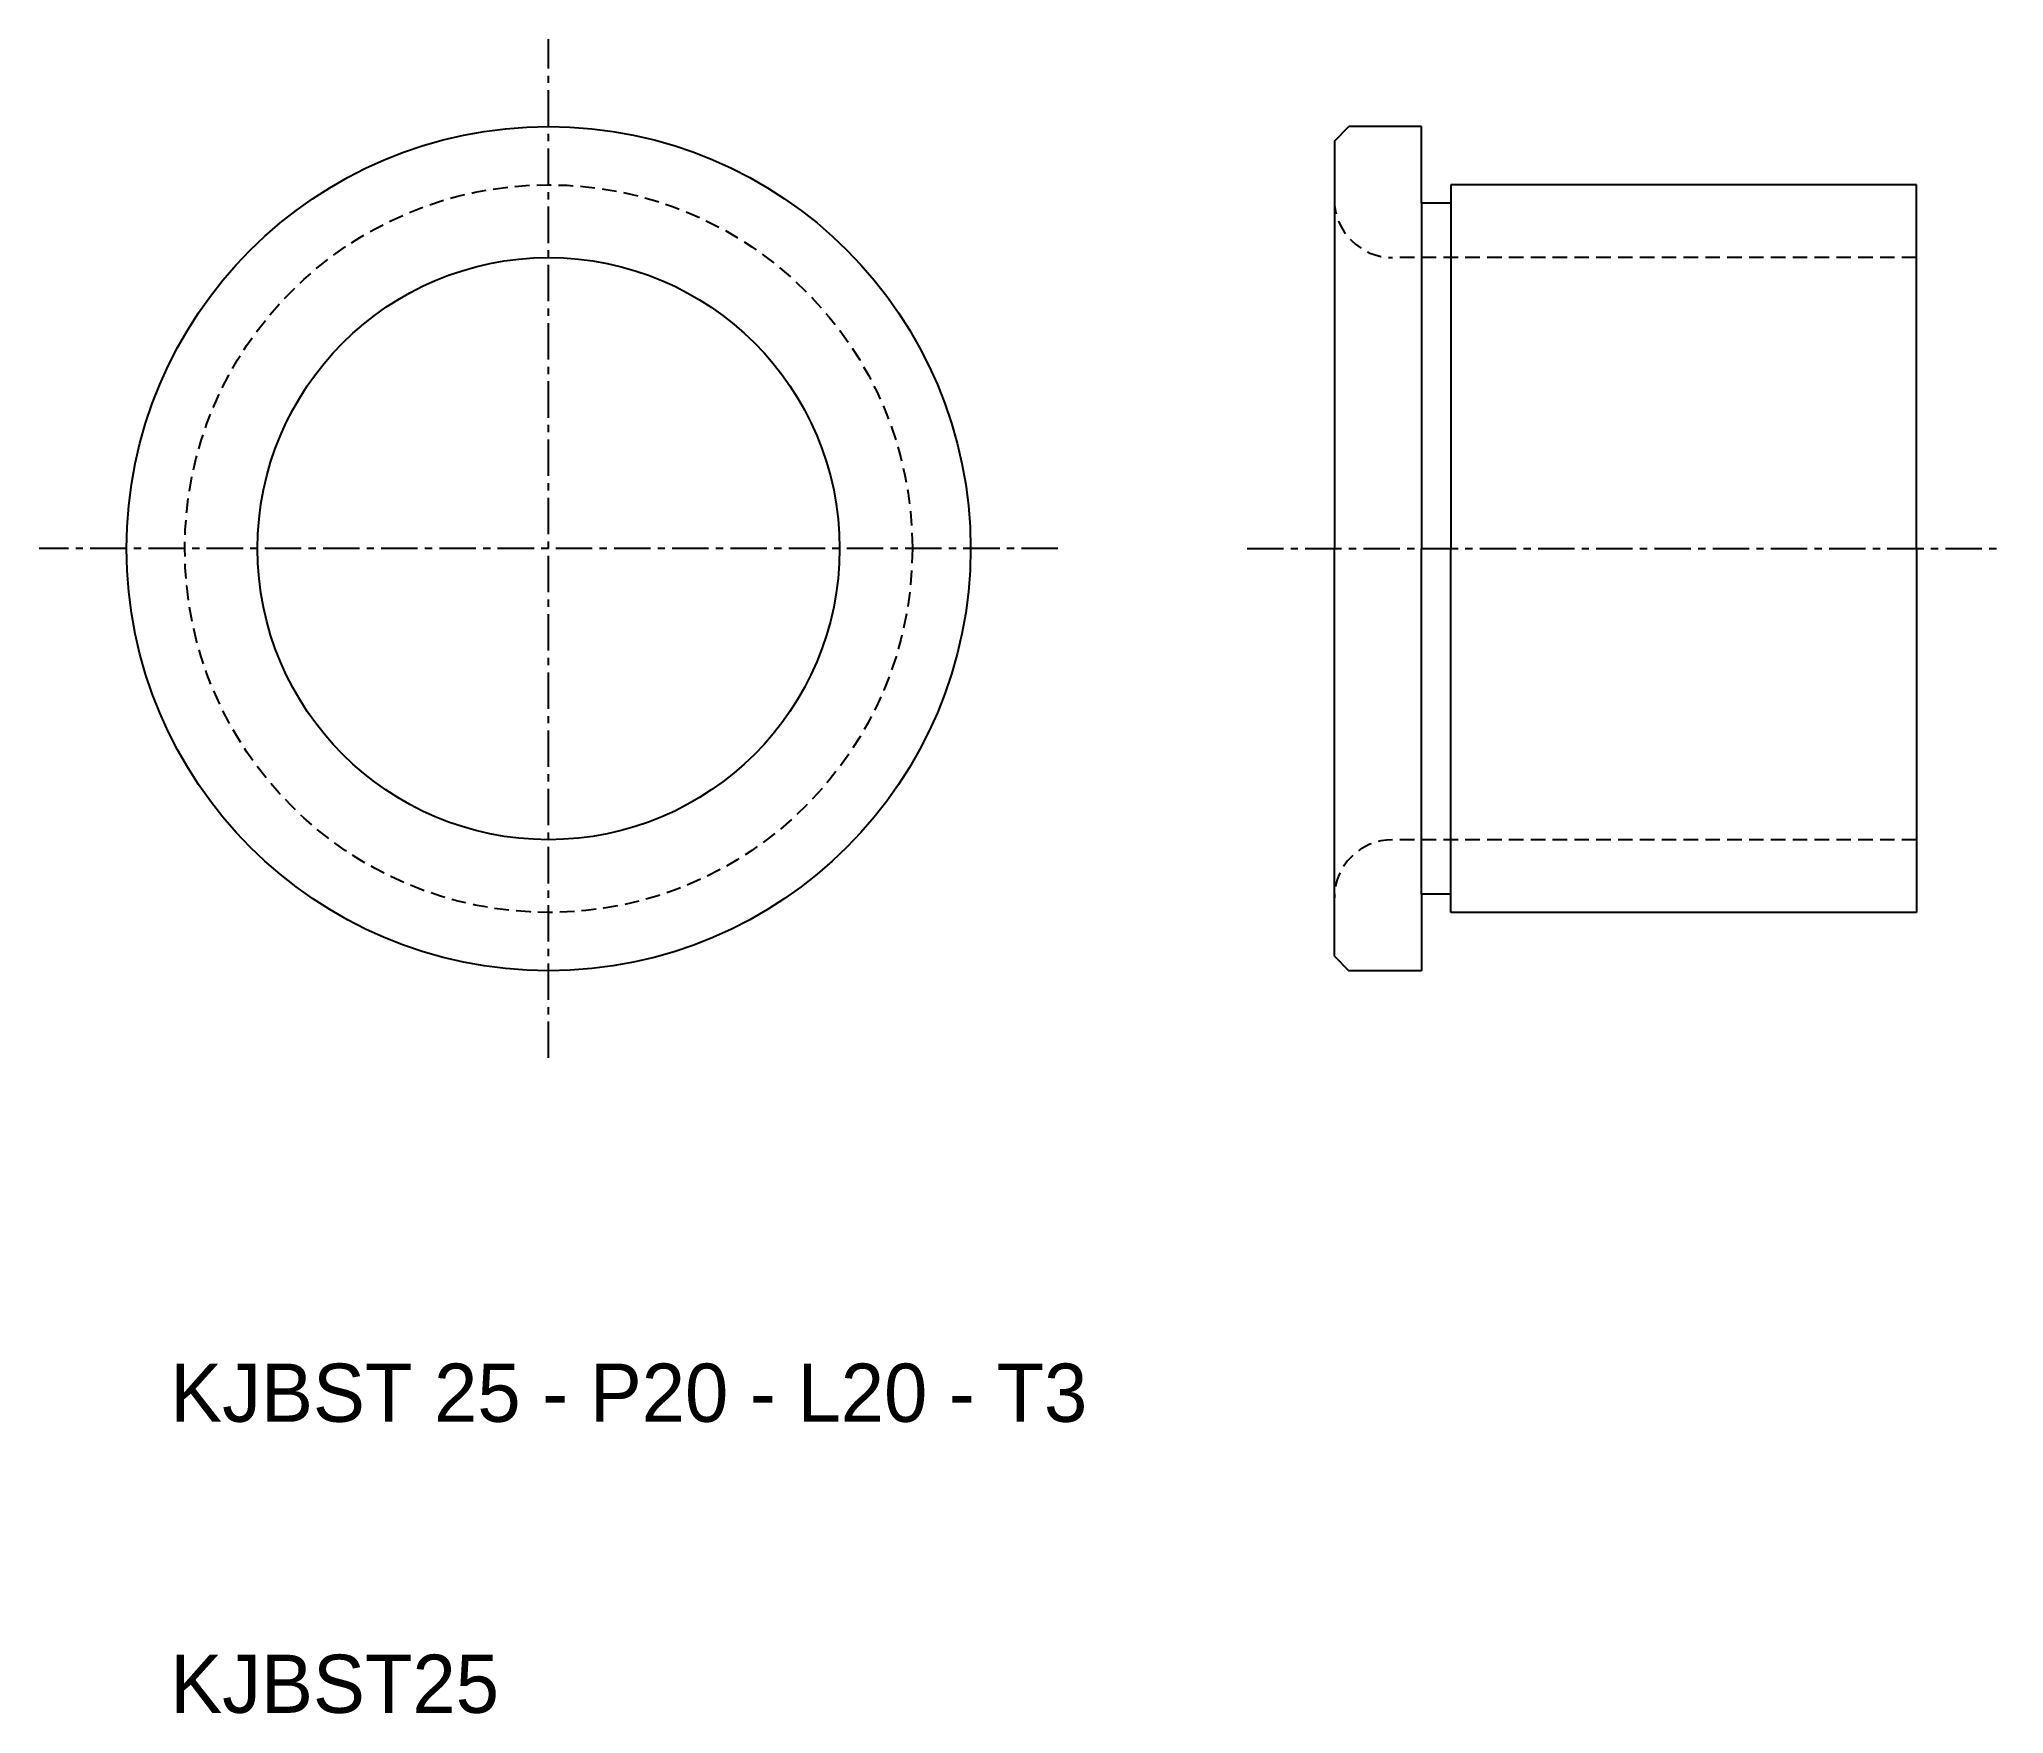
# Model space of a CAD drawing. Extents: x 5.5 to 73, y 10 to 67.5.
import ezdxf

# ---------------------------------------------------------------- set-up
doc = ezdxf.new("R2010")
doc.units = 0
doc.linetypes.add('CENTER', pattern=[2, 1.25, -0.25, 0.25, -0.25])
doc.linetypes.add('DASHED', pattern=[0.75, 0.5, -0.25])
doc.layers.get('0').update_dxf_attribs({"linetype": 'CONTINUOUS'})
doc.layers.add('CENTER', color=1, linetype='CENTER')

msp = doc.modelspace()

# ---------------------------------------------------------------- linework, layer by layer
for p, q in [((50, 64), (50.5, 64.5)), ((53, 64.5), (50.5, 64.5)), ((53, 61.875), (53, 64.5)), ((50, 64), (50, 50)), ((70, 62.5), (54, 62.5)), ((54, 62.5), (54, 61.875)), ((70, 50), (70, 62.5)), ((53, 61.875), (53, 50)), ((54, 61.875), (53, 61.875)), ((54, 61.875), (54, 50)), ((50, 36), (50, 50)), ((53, 38.125), (53, 50)), ((54, 38.125), (54, 50)), ((70, 50), (70, 37.5)), ((53, 38.125), (53, 35.5)), ((54, 38.125), (53, 38.125)), ((54, 37.5), (54, 38.125)), ((70, 37.5), (54, 37.5)), ((50, 36), (50.5, 35.5)), ((53, 35.5), (50.5, 35.5))]:
    msp.add_line(p, q)
at = {"color": 3, "linetype": 'DASHED'}
for p, q in [((70, 60), (52, 60)), ((70, 40), (52, 40))]:
    msp.add_line(p, q, dxfattribs=at)
for radius in [14.5, 10]:
    msp.add_circle((23, 50), radius)
msp.add_circle((23, 50), 12.5, dxfattribs=at)
for centre, start, end in [((52, 62), 180, 270), ((52, 38), 90, 180)]:
    msp.add_arc(centre, 2, start, end, dxfattribs=at)
at = {"layer": 'CENTER', "color": 1, "linetype": 'CENTER'}
for p, q in [((23, 32.5), (23, 67.5)), ((40.5, 50), (5.5, 50)), ((47, 50), (73, 50))]:
    msp.add_line(p, q, dxfattribs=at)

# ---------------------------------------------------------------- texts
for s, p in [('KJBST 25 - P20 - L20 - T3', (10, 20)), ('KJBST25', (10, 10))]:
    msp.add_text(s, height=2).set_placement(p)

doc.saveas('drawing.dxf')
